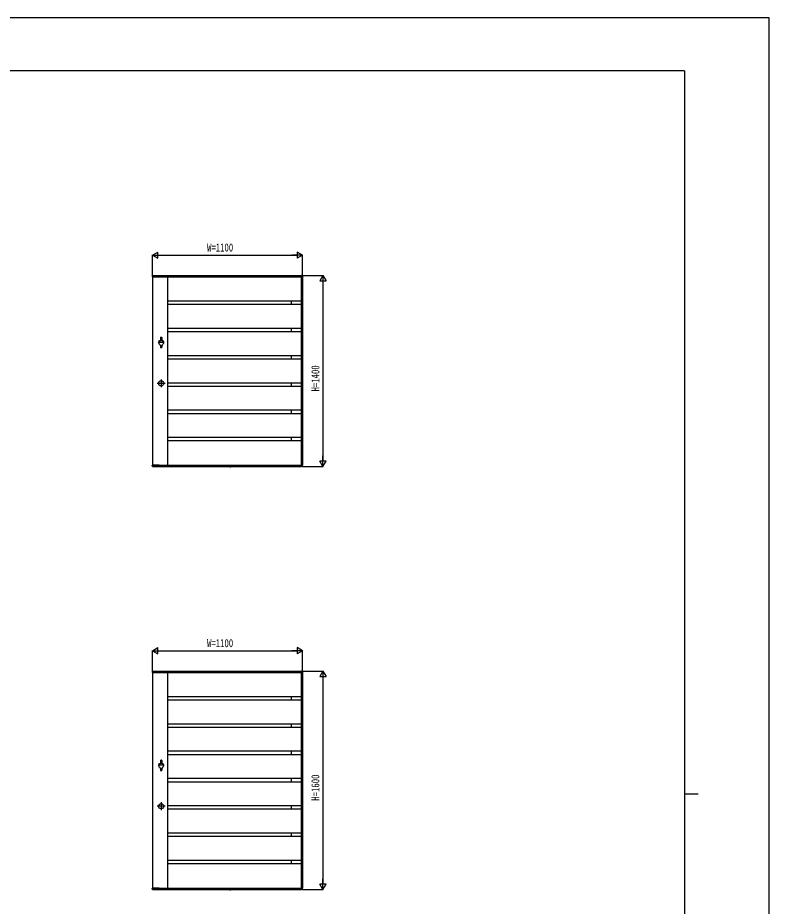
# Model space of a CAD drawing. Units: millimetres, scale not verified. Extents: x -8410 to 8410, y -5940 to 5940.
# Drawn here: x 2904 to 8410, y -573 to 5940 of the extents above; entities that cross this region are included whole.
import ezdxf
from ezdxf.enums import TextEntityAlignment as Align

# ---------------------------------------------------------------- set-up
doc = ezdxf.new("R2010")
doc.units = ezdxf.units.MM
doc.header["$LTSCALE"] = 30
for name, color, linetype in [('0-2_YKK_A1', 4, 'Continuous'), ('0-3_YKK_D', 6, 'Continuous'), ('0-4_YKK_ZWAK', 7, 'Continuous')]:
    doc.layers.add(name, color=color, linetype=linetype)
doc.styles.add('ＭＳ ゴシック', font='')
doc.styles.get('ＭＳ ゴシック').set_extended_font_data('MS Gothic')

msp = doc.modelspace()

# ---------------------------------------------------------------- linework, layer by layer
at = {"layer": '0-2_YKK_A1'}
for p, q in [((3889.54, 4048.63), (3889.54, 4040.5)), ((3890.04, 4040), (3890.04, 2660)), ((3890.04, 4040), (4990.04, 4040)), ((3890.04, 4040), (3896.74, 4040)), ((3890.95, 4050.13), (3896.51, 4050.47)), ((3896.74, 4040), (3896.74, 4040)), ((3897.04, 4050), (4983.04, 4050)), ((3897.04, 4040), (3897.04, 4050)), ((3897.04, 4040.3), (3897.04, 4049.97)), ((4000.04, 4040), (4000.04, 2660)), ((4981.04, 4040), (4981.04, 2660)), ((4983.04, 4040), (4983.04, 4050)), ((4983.04, 4040.3), (4983.04, 4049.97)), ((4990.04, 4040), (4983.34, 4040)), ((4983.34, 4040), (4983.34, 4040)), ((4989.13, 4050.13), (4983.57, 4050.47)), ((4990.04, 4040), (4990.04, 2660)), ((4990.54, 4048.63), (4990.54, 4040.5)), ((4981.04, 3862.5), (4000.04, 3862.5)), ((4906.04, 3862.5), (4906.04, 3837.5)), ((4981.04, 3837.5), (4000.04, 3837.5)), ((4981.04, 3662.5), (4000.04, 3662.5)), ((4906.04, 3662.5), (4906.04, 3637.5)), ((3948.79, 3595.5), (3948.79, 3572)), ((3950.79, 3597.5), (3957.29, 3597.5)), ((3959.29, 3595.5), (3959.29, 3572)), ((4981.04, 3637.5), (4000.04, 3637.5)), ((3976.04, 3560), (3932.04, 3560)), ((3936.54, 3567), (3936.54, 3553)), ((3941.54, 3572), (3948.79, 3572)), ((3948.79, 3539.16), (3948.79, 3524.5)), ((3950.79, 3522.5), (3957.29, 3522.5)), ((3959.29, 3572), (3966.54, 3572)), ((3959.29, 3539.16), (3959.29, 3524.5)), ((3971.54, 3567), (3971.54, 3553)), ((4981.04, 3462.5), (4000.04, 3462.5)), ((4906.04, 3462.5), (4906.04, 3437.5)), ((4981.04, 3437.5), (4000.04, 3437.5)), ((3983.04, 3260), (3925.04, 3260)), ((3954.04, 3289), (3954.04, 3231)), ((4981.04, 3262.5), (4000.04, 3262.5)), ((4906.04, 3262.5), (4906.04, 3237.5)), ((4981.04, 3237.5), (4000.04, 3237.5)), ((4981.04, 3062.5), (4000.04, 3062.5)), ((4906.04, 3062.5), (4906.04, 3037.5)), ((4981.04, 3037.5), (4000.04, 3037.5)), ((4981.04, 2862.5), (4000.04, 2862.5)), ((4981.04, 2837.5), (4000.04, 2837.5)), ((4906.04, 2862.5), (4906.04, 2837.5)), ((3890.15, 2649.97), (3889.57, 2659.47)), ((3890.04, 2660), (4990.04, 2660)), ((3939.74, 2660), (3890.07, 2660)), ((3891.4, 2649.5), (3890.65, 2649.5)), ((3891.9, 2649.99), (3891.93, 2651.81)), ((3891.91, 2650.5), (3938.21, 2650.5)), ((3912.83, 2652.1), (3892.25, 2652.1)), ((3913.15, 2651.81), (3913.16, 2650.99)), ((3914.88, 2650.99), (3914.9, 2651.81)), ((3921.87, 2652.1), (3915.21, 2652.1)), ((3922.18, 2651.81), (3922.2, 2650.99)), ((3923.92, 2650.99), (3923.93, 2651.81)), ((3937.87, 2652.1), (3924.25, 2652.1)), ((3934.14, 2652.1), (3934.16, 2650.99)), ((3938.18, 2651.81), (3938.21, 2650.01)), ((3939.54, 2649.52), (3938.71, 2649.52)), ((3940.04, 2659.7), (3940.04, 2650.02)), ((3940.34, 2660), (3940.34, 2650)), ((3940.34, 2650), (4983.04, 2650)), ((4457.78, 2649.5), (4457.87, 2650)), ((4457.78, 2649.5), (4457.95, 2648.53)), ((4457.78, 2649.5), (4465.6, 2649.5)), ((4457.87, 2650), (4465.51, 2650)), ((4461.69, 2645.8), (4461.69, 2650)), ((4465.6, 2649.5), (4465.43, 2648.53)), ((4465.6, 2649.5), (4465.51, 2650)), ((4983.04, 2650), (4983.04, 2660)), ((4983.04, 2659.7), (4983.04, 2650.03)), ((4990.04, 2660), (4983.34, 2660)), ((4983.34, 2660), (4983.34, 2660)), ((4989.13, 2649.87), (4983.57, 2649.53)), ((4990.54, 2651.37), (4990.54, 2659.5)), ((3889.54, 1148.63), (3889.54, 1140.5)), ((3890.04, 1140), (3890.04, -440)), ((3890.04, 1140), (4990.04, 1140)), ((3890.04, 1140), (3896.74, 1140)), ((3890.95, 1150.13), (3896.51, 1150.47)), ((3896.74, 1140), (3896.74, 1140)), ((3897.04, 1150), (4983.04, 1150)), ((3897.04, 1140), (3897.04, 1150)), ((3897.04, 1140.3), (3897.04, 1149.97)), ((4000.04, 1140), (4000.04, -440)), ((4981.04, 1140), (4981.04, -440)), ((4983.04, 1140), (4983.04, 1150)), ((4983.04, 1140.3), (4983.04, 1149.97)), ((4990.04, 1140), (4983.34, 1140)), ((4983.34, 1140), (4983.34, 1140)), ((4989.13, 1150.13), (4983.57, 1150.47)), ((4990.04, 1140), (4990.04, -440)), ((4990.54, 1148.63), (4990.54, 1140.5)), ((4981.04, 962.5), (4000.04, 962.5)), ((4981.04, 937.5), (4000.04, 937.5)), ((4906.04, 962.5), (4906.04, 937.5)), ((4981.04, 762.5), (4000.04, 762.5)), ((4981.04, 737.5), (4000.04, 737.5)), ((4906.04, 762.5), (4906.04, 737.5)), ((4981.04, 562.5), (4000.04, 562.5)), ((4981.04, 537.5), (4000.04, 537.5)), ((4906.04, 562.5), (4906.04, 537.5)), ((3976.04, 460), (3932.04, 460)), ((3936.54, 467), (3936.54, 453)), ((3941.54, 472), (3948.79, 472)), ((3948.79, 495.5), (3948.79, 472)), ((3950.79, 497.5), (3957.29, 497.5)), ((3959.29, 495.5), (3959.29, 472)), ((3959.29, 472), (3966.54, 472)), ((3971.54, 467), (3971.54, 453)), ((3948.79, 439.16), (3948.79, 424.5)), ((3950.79, 422.5), (3957.29, 422.5)), ((3959.29, 439.16), (3959.29, 424.5)), ((4981.04, 362.5), (4000.04, 362.5)), ((4981.04, 337.5), (4000.04, 337.5)), ((4906.04, 362.5), (4906.04, 337.5)), ((3983.04, 160), (3925.04, 160)), ((3954.04, 189), (3954.04, 131)), ((4981.04, 162.5), (4000.04, 162.5)), ((4981.04, 137.5), (4000.04, 137.5)), ((4906.04, 162.5), (4906.04, 137.5)), ((4981.04, -37.5), (4000.04, -37.5)), ((4981.04, -62.5), (4000.04, -62.5)), ((4906.04, -37.5), (4906.04, -62.5)), ((4981.04, -237.5), (4000.04, -237.5)), ((4906.04, -237.5), (4906.04, -262.5)), ((4981.04, -262.5), (4000.04, -262.5)), ((3890.15, -450.03), (3889.57, -440.53)), ((3890.04, -440), (4990.04, -440)), ((3939.74, -440), (3890.07, -440)), ((3891.4, -450.5), (3890.65, -450.5)), ((3891.9, -450.01), (3891.93, -448.19)), ((3891.91, -449.5), (3938.21, -449.5)), ((3912.83, -447.9), (3892.25, -447.9)), ((3913.15, -448.19), (3913.16, -449.01)), ((3914.88, -449.01), (3914.9, -448.19)), ((3921.87, -447.9), (3915.21, -447.9)), ((3922.18, -448.19), (3922.2, -449.01)), ((3923.92, -449.01), (3923.93, -448.19)), ((3937.87, -447.9), (3924.25, -447.9)), ((3934.14, -447.9), (3934.16, -449.01)), ((3938.18, -448.19), (3938.21, -449.99)), ((3939.54, -450.48), (3938.71, -450.48)), ((3940.04, -440.3), (3940.04, -449.98)), ((3940.34, -440), (3940.34, -450)), ((3940.34, -450), (4983.04, -450)), ((4457.78, -450.5), (4457.87, -450)), ((4457.78, -450.5), (4457.95, -451.47)), ((4457.78, -450.5), (4465.6, -450.5)), ((4457.87, -450), (4465.51, -450)), ((4461.69, -454.2), (4461.69, -450)), ((4465.6, -450.5), (4465.43, -451.47)), ((4465.6, -450.5), (4465.51, -450)), ((4983.04, -450), (4983.04, -440)), ((4983.04, -440.3), (4983.04, -449.97)), ((4990.04, -440), (4983.34, -440)), ((4983.34, -440), (4983.34, -440)), ((4989.13, -450.13), (4983.57, -450.47)), ((4990.54, -448.63), (4990.54, -440.5))]:
    msp.add_line(p, q, dxfattribs=at)
for points in [[(3892.25, 2652.1), (3892.11, 2652.07), (3892.03, 2652.02), (3891.99, 2651.97), (3891.96, 2651.91), (3891.94, 2651.86), (3891.93, 2651.81)], [(3913.15, 2651.81), (3913.14, 2651.85), (3913.13, 2651.9), (3913.11, 2651.95), (3913.08, 2651.99), (3913.03, 2652.04), (3912.95, 2652.08), (3912.83, 2652.1)], [(3915.21, 2652.1), (3915.08, 2652.07), (3915, 2652.02), (3914.95, 2651.97), (3914.92, 2651.91), (3914.91, 2651.86), (3914.9, 2651.81)], [(3922.18, 2651.81), (3922.18, 2651.85), (3922.17, 2651.9), (3922.14, 2651.95), (3922.11, 2651.99), (3922.06, 2652.04), (3921.99, 2652.08), (3921.87, 2652.1)], [(3924.25, 2652.1), (3924.11, 2652.07), (3924.03, 2652.02), (3923.99, 2651.97), (3923.96, 2651.91), (3923.94, 2651.86), (3923.93, 2651.81)], [(3938.18, 2651.81), (3938.18, 2651.85), (3938.17, 2651.9), (3938.14, 2651.95), (3938.11, 2651.99), (3938.06, 2652.04), (3937.99, 2652.08), (3937.87, 2652.1)], [(4459.39, 2647.42), (4460.54, 2649.74), (4461.69, 2650.35)], [(4463.99, 2647.42), (4462.83, 2649.74), (4461.69, 2650.35)], [(3892.25, -447.9), (3892.11, -447.93), (3892.03, -447.98), (3891.99, -448.03), (3891.96, -448.09), (3891.94, -448.14), (3891.93, -448.19)], [(3913.15, -448.19), (3913.14, -448.15), (3913.13, -448.1), (3913.11, -448.05), (3913.08, -448.01), (3913.03, -447.96), (3912.95, -447.92), (3912.83, -447.9)], [(3915.21, -447.9), (3915.08, -447.93), (3915, -447.98), (3914.95, -448.03), (3914.92, -448.09), (3914.91, -448.14), (3914.9, -448.19)], [(3922.18, -448.19), (3922.18, -448.15), (3922.17, -448.1), (3922.14, -448.05), (3922.11, -448.01), (3922.06, -447.96), (3921.99, -447.92), (3921.87, -447.9)], [(3924.25, -447.9), (3924.11, -447.93), (3924.03, -447.98), (3923.99, -448.03), (3923.96, -448.09), (3923.94, -448.14), (3923.93, -448.19)], [(3938.18, -448.19), (3938.18, -448.15), (3938.17, -448.1), (3938.14, -448.05), (3938.11, -448.01), (3938.06, -447.96), (3937.99, -447.92), (3937.87, -447.9)], [(4459.39, -452.58), (4460.54, -450.26), (4461.69, -449.65)], [(4463.99, -452.58), (4462.83, -450.26), (4461.69, -449.65)]]:
    msp.add_lwpolyline(points, dxfattribs=at)
for centre in [(3954.04, 3260), (3954.04, 160)]:
    msp.add_circle(centre, 19, dxfattribs=at)
for centre, radius, start, end in [((3891.04, 4048.63), 1.5, 93.5, 180), ((3890.04, 4040.5), 0.5, 180, 270), ((3896.54, 4049.97), 0.5, 0, 93.5), ((3896.74, 4040.3), 0.3, 270, 0), ((4983.54, 4049.97), 0.5, 86.5, 180), ((4983.34, 4040.3), 0.3, 180, 270), ((4989.04, 4048.63), 1.5, 0, 86.5), ((4990.04, 4040.5), 0.5, 270, 0), ((3950.79, 3595.5), 2, 90, 180), ((3957.29, 3595.5), 2, 0, 90), ((3941.54, 3567), 5, 90, 180), ((3941.54, 3553), 5, 180, 270), ((3954.04, 3550.44), 12.5, 191.55262, 245.16541), ((3950.79, 3524.5), 2, 180, 270), ((3957.29, 3524.5), 2, 270, 0), ((3954.04, 3550.5), 12.5, 294.83459, 348.44738), ((3954.04, 3550.44), 12.5, 294.83459, 348.44738), ((3966.54, 3567), 5, 0, 90), ((3966.54, 3553), 5, 270, 0), ((3890.07, 2659.5), 0.5, 90, 183.5), ((3890.65, 2650), 0.5, 183.5, 269.21081), ((3891.4, 2650), 0.5, 269.18971, 359), ((3913.66, 2651), 0.5, 181, 270), ((3914.38, 2651), 0.5, 270, 359), ((3922.7, 2651), 0.5, 181, 270), ((3923.42, 2651), 0.5, 270, 359), ((3934.66, 2651), 0.5, 181, 270), ((3938.71, 2650.02), 0.5, 181.0014, 270.00152), ((3939.54, 2650.02), 0.5, 270, 0), ((3939.74, 2659.7), 0.3, 0, 90), ((4458.84, 2648.68), 0.9, 190, 239.36409), ((4461.69, 2653.5), 6.5, 239.36409, 300.63591), ((4464.54, 2648.68), 0.9, 300.63591, 350), ((4983.34, 2659.7), 0.3, 90, 180), ((4983.54, 2650.03), 0.5, 180, 273.5), ((4989.04, 2651.37), 1.5, 273.5, 0), ((4990.04, 2659.5), 0.5, 0, 90), ((3891.04, 1148.63), 1.5, 93.5, 180), ((3890.04, 1140.5), 0.5, 180, 270), ((3896.54, 1149.97), 0.5, 0, 93.5), ((3896.74, 1140.3), 0.3, 270, 0), ((4983.54, 1149.97), 0.5, 86.5, 180), ((4983.34, 1140.3), 0.3, 180, 270), ((4989.04, 1148.63), 1.5, 0, 86.5), ((4990.04, 1140.5), 0.5, 270, 0), ((3941.54, 467), 5, 90, 180), ((3950.79, 495.5), 2, 90, 180), ((3957.29, 495.5), 2, 0, 90), ((3966.54, 467), 5, 0, 90), ((3941.54, 453), 5, 180, 270), ((3954.04, 450.44), 12.5, 191.55262, 245.16541), ((3950.79, 424.5), 2, 180, 270), ((3957.29, 424.5), 2, 270, 0), ((3954.04, 450.5), 12.5, 294.83459, 348.44738), ((3954.04, 450.44), 12.5, 294.83459, 348.44738), ((3966.54, 453), 5, 270, 0), ((3890.07, -440.5), 0.5, 90, 183.5), ((3890.65, -450), 0.5, 183.5, 269.21081), ((3891.4, -450), 0.5, 269.18971, 359), ((3913.66, -449), 0.5, 181, 270), ((3914.38, -449), 0.5, 270, 359), ((3922.7, -449), 0.5, 181, 270), ((3923.42, -449), 0.5, 270, 359), ((3934.66, -449), 0.5, 181, 270), ((3938.71, -449.98), 0.5, 181.0014, 270.00152), ((3939.54, -449.98), 0.5, 270, 0), ((3939.74, -440.3), 0.3, 0, 90), ((4458.84, -451.32), 0.9, 190, 239.36409), ((4461.69, -446.5), 6.5, 239.36409, 300.63591), ((4464.54, -451.32), 0.9, 300.63591, 350), ((4983.34, -440.3), 0.3, 90, 180), ((4983.54, -449.97), 0.5, 180, 273.5), ((4989.04, -448.63), 1.5, 273.5, 0), ((4990.04, -440.5), 0.5, 0, 90)]:
    msp.add_arc(centre, radius, start, end, dxfattribs=at)
at = {"layer": '0-3_YKK_D'}
for p, q in [((3890.04, 4200), (3929.01, 4222.5)), ((3890.04, 4051), (3890.04, 4201)), ((3890.04, 4200), (3929.01, 4177.5)), ((3890.04, 4200), (3967.98, 4200)), ((3929.01, 4177.5), (3929.01, 4222.5)), ((3935.04, 4200), (4945.04, 4200)), ((4990.04, 4200), (4912.1, 4200)), ((4990.04, 4200), (4951.07, 4222.5)), ((4951.07, 4222.5), (4951.07, 4177.5)), ((4990.04, 4200), (4951.07, 4177.5)), ((4990.04, 4051), (4990.04, 4201)), ((4991.04, 4050), (5141.04, 4050)), ((5140.04, 4050), (5117.54, 4011.03)), ((5140.04, 4050), (5162.54, 4011.03)), ((5140.04, 4050), (5140.04, 3972.06)), ((5117.54, 4011.03), (5162.54, 4011.03)), ((5140.04, 4005), (5140.04, 2695)), ((5140.04, 2650), (5117.54, 2688.97)), ((5162.54, 2688.97), (5117.54, 2688.97)), ((5140.04, 2650), (5140.04, 2727.94)), ((5140.04, 2650), (5162.54, 2688.97)), ((4991.04, 2650), (5141.04, 2650)), ((3890.04, 1300), (3929.01, 1322.5)), ((3929.01, 1277.5), (3929.01, 1322.5)), ((4990.04, 1300), (4951.07, 1322.5)), ((4951.07, 1322.5), (4951.07, 1277.5)), ((3890.04, 1151), (3890.04, 1301)), ((3890.04, 1300), (3929.01, 1277.5)), ((3890.04, 1300), (3967.98, 1300)), ((3935.04, 1300), (4945.04, 1300)), ((4990.04, 1300), (4912.1, 1300)), ((4990.04, 1300), (4951.07, 1277.5)), ((4990.04, 1151), (4990.04, 1301)), ((4991.04, 1150), (5141.04, 1150)), ((5140.04, 1150), (5117.54, 1111.03)), ((5117.54, 1111.03), (5162.54, 1111.03)), ((5140.04, 1150), (5162.54, 1111.03)), ((5140.04, 1150), (5140.04, 1072.06)), ((5140.04, 1105), (5140.04, -405)), ((5140.04, -450), (5140.04, -372.06)), ((4991.04, -450), (5141.04, -450)), ((5140.04, -450), (5117.54, -411.03)), ((5162.54, -411.03), (5117.54, -411.03)), ((5140.04, -450), (5162.54, -411.03))]:
    msp.add_line(p, q, dxfattribs=at)
at = {"layer": '0-4_YKK_ZWAK'}
for p, q in [((7790.04, 5550), (-7809.96, 5550)), ((7790.04, 5550), (7790.04, -5050)), ((7790.04, 250), (7890.04, 250))]:
    msp.add_line(p, q, dxfattribs=at)
msp.add_lwpolyline([(-8410, -5940), (8410, -5940), (8410, 5940), (-8410, 5940)], close=True, dxfattribs=at)

# ---------------------------------------------------------------- texts
at = {"layer": '0-3_YKK_D', "style": 'ＭＳ ゴシック', "width": 0.8}
for p in [(4290.71, 4209), (4290.71, 1309)]:
    msp.add_text('W=1100', height=58.65, dxfattribs=at).set_placement(p, align=Align.BOTTOM_LEFT)
for s, p in [('H=1400', (5131.04, 3200.67)), ('H=1600', (5131.04, 200.67))]:
    msp.add_text(s, height=58.65, rotation=90, dxfattribs=at).set_placement(p, align=Align.BOTTOM_LEFT)

doc.saveas('drawing.dxf')
